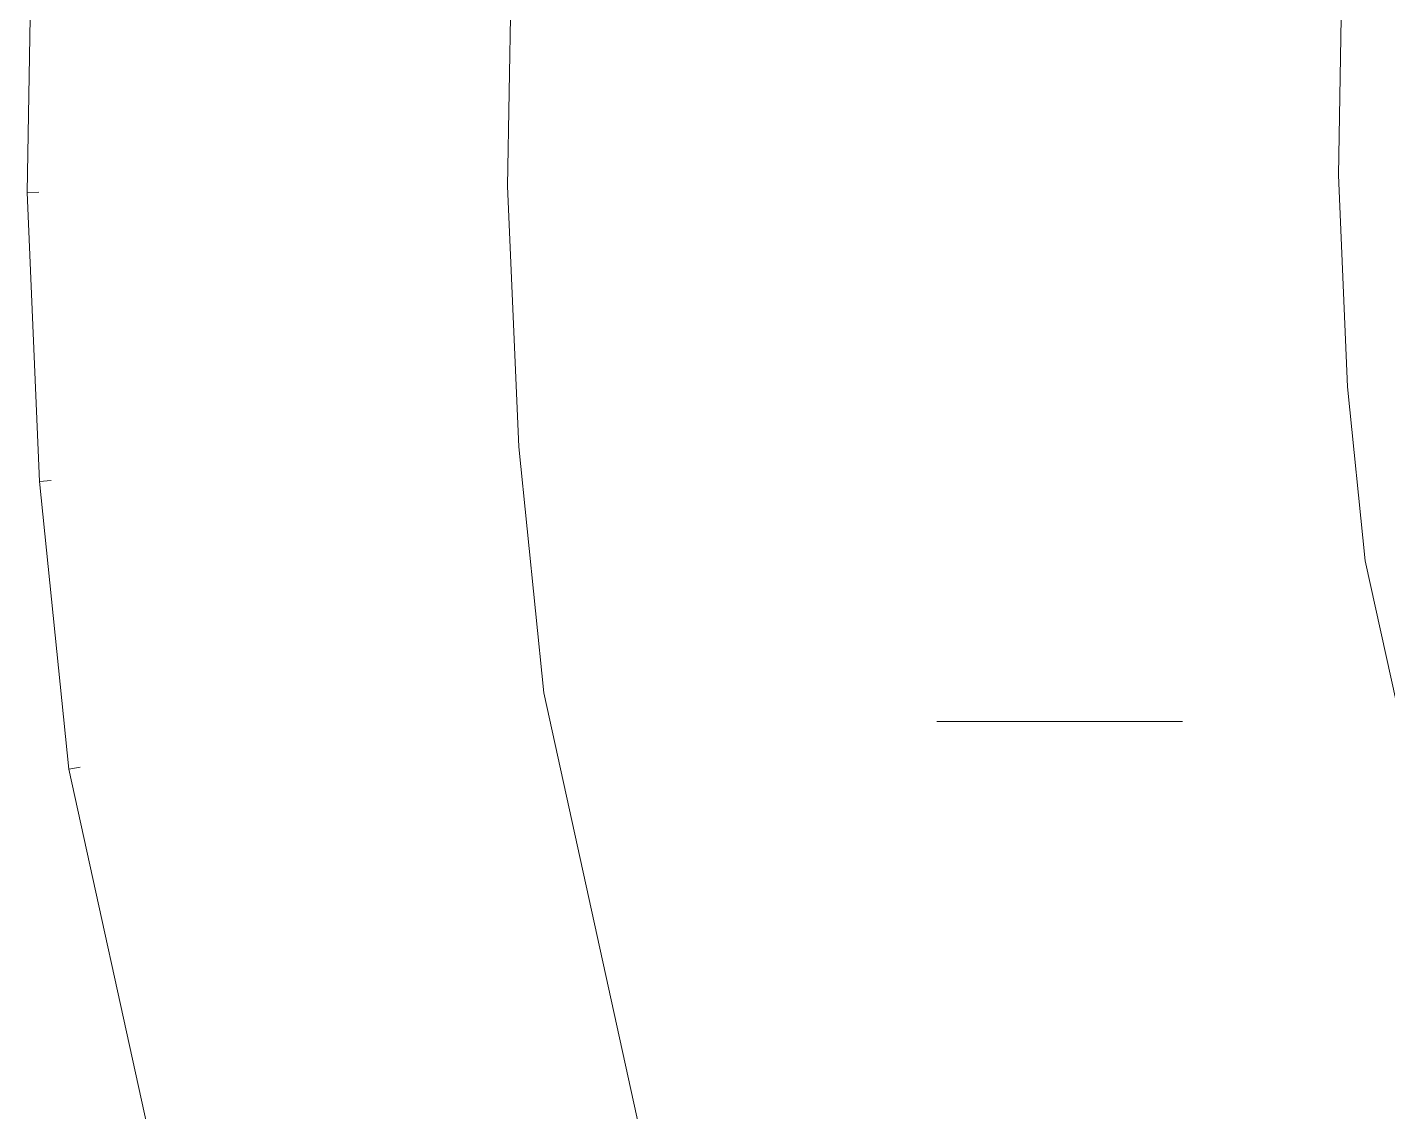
# Model space of a CAD drawing. Header units: metres. Extents: x 311 to 403, y 3 to 1186.
# Drawn here: x 310.949 to 311.503, y 1182.21 to 1182.651 of the extents above; entities that cross this region are included whole.
import ezdxf

# ---------------------------------------------------------------- set-up
doc = ezdxf.new("R2010")
doc.units = ezdxf.units.M
doc.linetypes.add('JacobsDash', pattern=[0.0045, 0.003, -0.0015])
doc.layers.add('A-FLOR', color=7, linetype='Continuous', lineweight=50)
doc.layers.add('A-FLOR-HDLN', color=7, linetype='JacobsDash', lineweight=18)

msp = doc.modelspace()

# ---------------------------------------------------------------- linework, layer by layer
at = {"layer": 'A-FLOR', "lineweight": 9}
for p, q in [((310.95106, 1182.70159), (310.94913, 1182.58396)), ((311.14463, 1182.58652), (311.14637, 1182.69263)), ((311.48416, 1182.67713), (311.48275, 1182.59095)), ((311.14915, 1182.48048), (311.14463, 1182.58652)), ((311.48275, 1182.59095), (311.48642, 1182.50482)), ((310.94913, 1182.58396), (310.95414, 1182.4664)), ((311.48642, 1182.50482), (311.49363, 1182.43403)), ((311.15935, 1182.38041), (311.14915, 1182.48048)), ((310.95414, 1182.4664), (310.96606, 1182.3494)), ((311.49363, 1182.43403), (311.54231, 1182.21279)), ((311.20895, 1182.15498), (311.15935, 1182.38041)), ((310.96606, 1182.3494), (311.0162, 1182.12155))]:
    msp.add_line(p, q, dxfattribs=at)
at = {"layer": 'A-FLOR-HDLN', "lineweight": 9}
for p, q in [((310.94913, 1182.58396), (310.95382, 1182.58402)), ((310.95414, 1182.4664), (310.95884, 1182.46674)), ((310.96606, 1182.3494), (310.97075, 1182.35015))]:
    msp.add_line(p, q, dxfattribs=at)
at = {"layer": 'A-FLOR-HDLN'}
msp.add_line((314.01929, 1182.36873), (311.23232, 1182.36873), dxfattribs=at)

doc.saveas('drawing.dxf')
